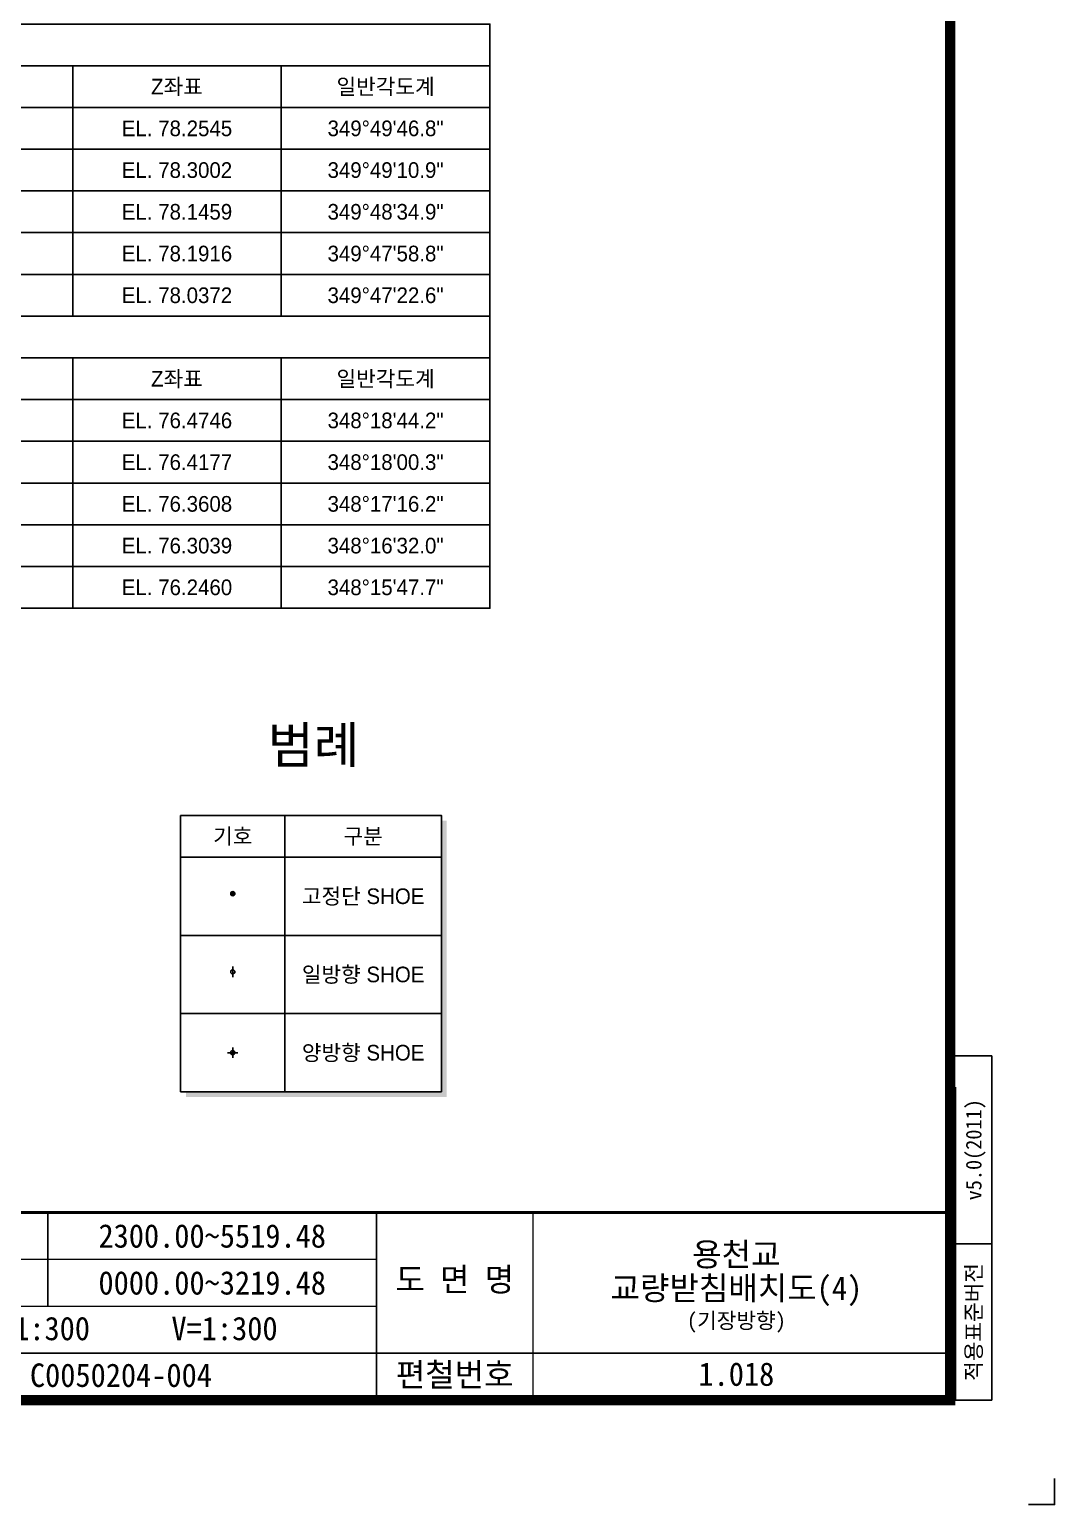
# Model space of a CAD drawing. Header units: feet. Extents: x 0 to 252300, y 0 to 178200.
# Drawn here: x 193339 to 252300, y 0 to 84843 of the extents above; entities that cross this region are included whole.
import ezdxf
from ezdxf.enums import TextEntityAlignment as Align

# ---------------------------------------------------------------- set-up
doc = ezdxf.new("R2010")
doc.units = ezdxf.units.FT
doc.header["$LTSCALE"] = 3000
doc.header["$MEASUREMENT"] = 0
for name, color, linetype in [('CS-CONC-LEAN', 3, 'CONTINUOUS'), ('CS-TABL-LIN2', 1, 'CONTINUOUS'), ('CS-TABL-TEX2', 3, 'CONTINUOUS'), ('CX-BORD', 3, 'CONTINUOUS'), ('CX-BORD-LIN1', 4, 'CONTINUOUS'), ('CX-BORD-LIN2', 3, 'CONTINUOUS'), ('CX-BORD-TEX2', 7, 'CONTINUOUS'), ('CX-BORD-TEX3', 6, 'CONTINUOUS'), ('CX-MISC', 2, 'CONTINUOUS'), ('CZ-TEX1', 6, 'CONTINUOUS')]:
    doc.layers.add(name, color=color, linetype=linetype)
doc.styles.add('A_STANDARD', font='')
doc.styles.add('TB_TEXT', font='')
doc.styles.add('TB_WBTXT', font='')
doc.styles.add('TB_WMTXT', font='')
doc.styles.get('A_STANDARD').set_extended_font_data('Dotum')
doc.styles.get('TB_TEXT').set_extended_font_data('DotumChe')
doc.styles.get('TB_WBTXT').set_extended_font_data('Dotum')
doc.styles.get('TB_WMTXT').set_extended_font_data('DotumChe')

# ---------------------------------------------------------------- blocks, each defined once
blk = doc.blocks.new('CXBLKA1')
at = {"layer": 'CX-BORD-LIN1', "const_width": 2}
blk.add_lwpolyline([(796, 0), (0, 0), (0, 554), (796, 554)], close=True, dxfattribs=at)
at = {"layer": 'CX-BORD-LIN1'}
for points, const_width in [([(796, 36), (0, 36)], 0.6), ([(686, 0), (686, 36)], 0.3)]:
    blk.add_lwpolyline(points, dxfattribs=dict(at, const_width=const_width))
at = {"layer": 'CX-BORD-LIN2'}
for p, q in [((804, 66.03), (796, 66.03)), ((804, 66.03), (804, 0)), ((797, 60), (797, 0)), ((804, 30), (796, 30)), ((804, 0), (797, 0))]:
    blk.add_line(p, q, dxfattribs=at)
at = {"layer": 'CX-BORD-LIN2', "const_width": 0.3}
for points in [[(623, 18), (623, 36)], [(716, 0), (716, 36)], [(686, 27), (558, 27)], [(686, 18), (558, 18)], [(796, 9), (558, 9)]]:
    blk.add_lwpolyline(points, dxfattribs=at)
at = {"layer": 'CX-MISC'}
blk.add_lwpolyline([(811, -20), (816, -20), (816, -15)], dxfattribs=at)
at = {"layer": 'CX-BORD-LIN1', "style": 'TB_TEXT'}
for tag, height, p in [('TR_RNUM5', 3, (285.11, 32.64)), ('TR_RDAT5', 3.5, (317.5, 33)), ('TR_DGN5', 3.5, (451.12, 33)), ('TR_CHK5', 3.5, (491.12, 33)), ('TR_APP5', 3.5, (531.12, 33)), ('TR_RDAT4', 3.5, (317.5, 27)), ('TR_DGN4', 3.5, (451.12, 27)), ('TR_CHK4', 3.5, (491.12, 27)), ('TR_APP4', 3.5, (531.12, 27)), ('TR_RNUM4', 3, (285.11, 26.64)), ('TR_RDAT3', 3.5, (317.5, 21)), ('TR_DGN3', 3.5, (451.12, 21)), ('TR_CHK3', 3.5, (491.12, 21)), ('TR_APP3', 3.5, (531.12, 21)), ('TR_RNUM3', 3, (285.11, 20.64)), ('TR_RNUM2', 3, (285.11, 14.64)), ('TR_RDAT2', 3.5, (317.5, 15)), ('TR_DGN2', 3.5, (451.12, 15)), ('TR_CHK2', 3.5, (491.12, 15)), ('TR_APP2', 3.5, (531.12, 15)), ('TR_RNUM1', 3, (285.11, 8.64)), ('TR_RDAT1', 3.5, (317.5, 9)), ('TR_DGN1', 3.5, (451.12, 9)), ('TR_CHK1', 3.5, (491.12, 9)), ('TR_APP1', 3.5, (531.12, 9))]:
    blk.add_attdef(tag, text='', height=height, dxfattribs=at).set_placement(p, align=Align.MIDDLE_CENTER)
for tag, p in [('TR_RCON5', (342.3, 33)), ('TR_RCON4', (342.3, 27)), ('TR_RCON3', (342.3, 21)), ('TR_RCON2', (342.3, 15)), ('TR_RCON1', (342.3, 9))]:
    blk.add_attdef(tag, text='', height=3.5, dxfattribs=at).set_placement(p, align=Align.MIDDLE_LEFT)
at = {"layer": 'CX-BORD-LIN2', "style": 'TB_TEXT'}
blk.add_text('적용표준버전', height=3, rotation=90, dxfattribs=at).set_placement((800.5, 15), align=Align.MIDDLE_CENTER)
blk.add_attdef('TD_VERSION', text='', height=3, rotation=90, dxfattribs=at).set_placement((800.5, 48.01), align=Align.MIDDLE_CENTER)
at = {"layer": 'CX-BORD-TEX2', "style": 'TB_WMTXT'}
for tag, height, p in [('TB_CNAME', 5, (15.34, 531.83)), ('TB_CSCOP', 4, (16.63, 523.83))]:
    blk.add_attdef(tag, text='', height=height, dxfattribs=at).set_placement(p, align=Align.BOTTOM_LEFT)
at = {"layer": 'CX-BORD-TEX2', "style": 'TB_WBTXT'}
for tag, height, p in [('TB_MTITIL', 10, (398, 533.33)), ('TB_STITL', 7, (398, 518.33))]:
    blk.add_attdef(tag, text='', height=height, dxfattribs=at).set_placement(p, align=Align.MIDDLE_CENTER)
at = {"layer": 'CX-BORD-TEX3', "style": 'TB_TEXT'}
for s, p in [('도 면 명', (701, 23.19)), ('편철번호', (701, 5))]:
    blk.add_text(s, height=4.5, dxfattribs=at).set_placement(p, align=Align.MIDDLE)
for tag, height, p in [('TD_LNDST', 4.5, (215, 31.5)), ('TD_DSECT', 4.5, (605.5, 31.5)), ('TD_DDIST', 4.5, (654.5, 31.5)), ('TD_DNAME_TOP', 4.5, (755, 27.96)), ('TD_CSECT', 4.5, (605.5, 22.5)), ('TD_CDIST', 4.5, (654.5, 22.5)), ('TD_DNAME_MAIN', 4.5, (755, 21.47)), ('TD_CCOMP', 4.5, (215, 13.59)), ('TD_HSCAL', 4.5, (620.88, 13.75)), ('TD_VSCAL', 4.5, (656.86, 13.75)), ('TD_DNAME_BOT', 3, (755, 15.25)), ('TD_FIELD', 4.5, (180, 5.13)), ('TD_CSTEP', 4.5, (250.74, 5.13)), ('TD_DWGCODE', 4.5, (637, 4.79)), ('TD_DWGNO', 4.5, (755, 5))]:
    blk.add_attdef(tag, text='', height=height, dxfattribs=at).set_placement(p, align=Align.MIDDLE_CENTER)
for tag, height, width, p in [('TD_DCOMP', 4.5, 0.95, (215, 22.59)), ('TD_CNAME', 5, 0.78, (65, 7.6))]:
    blk.add_attdef(tag, text='', height=height, dxfattribs=dict(at, width=width)).set_placement(p, align=Align.MIDDLE_CENTER)

msp = doc.modelspace()

# ---------------------------------------------------------------- linework, layer by layer
at = {"layer": 'CS-CONC-LEAN'}
for p, q in [((205032, 30338), (205032, 30938)), ((204732, 25988), (205332, 25988)), ((205032, 25688), (205032, 26288))]:
    msp.add_line(p, q, dxfattribs=at)
at = {"layer": 'CS-CONC-LEAN', "const_width": 120}
msp.add_lwpolyline([(205092, 35138, 1), (204972, 35138, 1)], format="xyb", close=True, dxfattribs=at)
at = {"layer": 'CS-CONC-LEAN'}
for centre in [(205032, 35138), (205032, 30638), (205032, 25988)]:
    msp.add_circle(centre, 120, dxfattribs=at)
for points in [[(205032, 30938), (205002, 30848), (205032, 30938), (205062, 30848)], [(205032, 30338), (205002, 30428), (205032, 30338), (205062, 30428)], [(204732, 25988), (204822, 25958), (204732, 25988), (204822, 26018)], [(205032, 26288), (205002, 26198), (205032, 26288), (205062, 26198)], [(205032, 25688), (205002, 25778), (205032, 25688), (205062, 25778)], [(205332, 25988), (205242, 25958), (205332, 25988), (205242, 26018)]]:
    msp.add_solid(points, dxfattribs=at)
at = {"layer": 'CS-TABL-LIN2'}
for p, q in [((32623, 82757), (219823, 82757)), ((195823, 82757), (195823, 68357)), ((207823, 82757), (207823, 68357)), ((32623, 80357), (219823, 80357)), ((32623, 77957), (219823, 77957)), ((32623, 75557), (219823, 75557)), ((32623, 73157), (219823, 73157)), ((32623, 70757), (219823, 70757)), ((32623, 65957), (219823, 65957)), ((195823, 65957), (195823, 51557)), ((207823, 65957), (207823, 51557)), ((32623, 63557), (219823, 63557)), ((32623, 61157), (219823, 61157)), ((32623, 58757), (219823, 58757)), ((32623, 56357), (219823, 56357)), ((32623, 53957), (219823, 53957)), ((208032, 39638), (208032, 23738)), ((202032, 37238), (217032, 37238)), ((202032, 32738), (217032, 32738)), ((202032, 28238), (217032, 28238))]:
    msp.add_line(p, q, dxfattribs=at)
for points in [[(32623, 85157), (219823, 85157), (219823, 68357), (32623, 68357)], [(32623, 68357), (219823, 68357), (219823, 51557), (32623, 51557)], [(202032, 39638), (217032, 39638), (217032, 23738), (202032, 23738)]]:
    msp.add_lwpolyline(points, close=True, dxfattribs=at)
for points in [[(217032, 39338), (217332, 39338), (217032, 23738), (217332, 23738)], [(202332, 23738), (217332, 23738), (202332, 23438), (217332, 23438)]]:
    msp.add_solid(points, dxfattribs=at)

# ---------------------------------------------------------------- block references
at = {"layer": 'CX-BORD'}
ref = msp.add_blockref('CXBLKA1', (7500, 6000), dxfattribs=dict(at, xscale=300, yscale=300, zscale=300))
ref.add_attrib('TD_DDIST', '2300.00~5519.48', dxfattribs={"layer": 'CX-BORD-TEX3', "height": 1350, "style": 'TB_TEXT'}).set_placement((203850, 15450), align=Align.MIDDLE_CENTER)
ref.add_attrib('TD_CDIST', '0000.00~3219.48', dxfattribs={"layer": 'CX-BORD-TEX3', "height": 1350, "style": 'TB_TEXT'}).set_placement((203850, 12750), align=Align.MIDDLE_CENTER)
ref.add_attrib('TD_DNAME_MAIN', '교량받침배치도(4)', dxfattribs={"layer": 'CX-BORD-TEX3', "height": 1350, "style": 'TB_TEXT'}).set_placement((234000, 12442), align=Align.MIDDLE_CENTER)
ref.add_attrib('TD_DNAME_TOP', '용천교', dxfattribs={"layer": 'CX-BORD-TEX3', "height": 1350, "style": 'TB_TEXT'}).set_placement((234000, 14387), align=Align.MIDDLE_CENTER)
ref.add_attrib('TD_DNAME_BOT', '(기장방향)', dxfattribs={"layer": 'CX-BORD-TEX3', "height": 900, "style": 'TB_TEXT'}).set_placement((234000, 10575), align=Align.MIDDLE_CENTER)
ref.add_attrib('TD_HSCAL', 'H=1:300', dxfattribs={"layer": 'CX-BORD-TEX3', "height": 1350, "style": 'TB_TEXT'}).set_placement((193765, 10125), align=Align.MIDDLE_CENTER)
ref.add_attrib('TD_VSCAL', 'V=1:300', dxfattribs={"layer": 'CX-BORD-TEX3', "height": 1350, "style": 'TB_TEXT'}).set_placement((204558, 10125), align=Align.MIDDLE_CENTER)
ref.add_attrib('TD_DWGCODE', 'C0050204-004', dxfattribs={"layer": 'CX-BORD-TEX3', "height": 1350, "style": 'TB_TEXT'}).set_placement((198600, 7437), align=Align.MIDDLE_CENTER)
ref.add_attrib('TD_DWGNO', '1.018', dxfattribs={"layer": 'CX-BORD-TEX3', "height": 1350, "style": 'TB_TEXT'}).set_placement((234000, 7501), align=Align.MIDDLE_CENTER)
ref.add_attrib('TD_VERSION', 'v5.0(2011)', dxfattribs={"layer": 'CX-BORD-LIN2', "height": 900, "rotation": 90, "style": 'TB_TEXT'}).set_placement((247650, 20404), align=Align.MIDDLE_CENTER)

# ---------------------------------------------------------------- texts
at = {"layer": 'CS-TABL-TEX2', "style": 'A_STANDARD'}
for s, p in [('Z좌표', (201823, 81557)), ('일반각도계', (213823, 81557)), ('EL. 78.2545', (201823, 79157)), ('349°49\'46.8"', (213823, 79157)), ('EL. 78.3002', (201823, 76757)), ('349°49\'10.9"', (213823, 76757)), ('EL. 78.1459', (201823, 74357)), ('349°48\'34.9"', (213823, 74357)), ('EL. 78.1916', (201823, 71957)), ('349°47\'58.8"', (213823, 71957)), ('EL. 78.0372', (201823, 69557)), ('349°47\'22.6"', (213823, 69557)), ('Z좌표', (201823, 64757)), ('일반각도계', (213823, 64757)), ('EL. 76.4746', (201823, 62357)), ('348°18\'44.2"', (213823, 62357)), ('EL. 76.4177', (201823, 59957)), ('348°18\'00.3"', (213823, 59957)), ('EL. 76.3608', (201823, 57557)), ('348°17\'16.2"', (213823, 57557)), ('EL. 76.3039', (201823, 55157)), ('348°16\'32.0"', (213823, 55157)), ('EL. 76.2460', (201823, 52757)), ('348°15\'47.7"', (213823, 52757)), ('기호', (205032, 38438)), ('구분', (212532, 38438)), ('고정단 SHOE', (212532, 34988)), ('일방향 SHOE', (212532, 30488)), ('양방향 SHOE', (212532, 25988))]:
    msp.add_text(s, height=900, dxfattribs=at).set_placement(p, align=Align.MIDDLE_CENTER)
at = {"layer": 'CZ-TEX1', "style": 'A_STANDARD'}
msp.add_text('범례', height=2100, dxfattribs=at).set_placement((209682, 42638), align=Align.CENTER)

doc.saveas('drawing.dxf')
